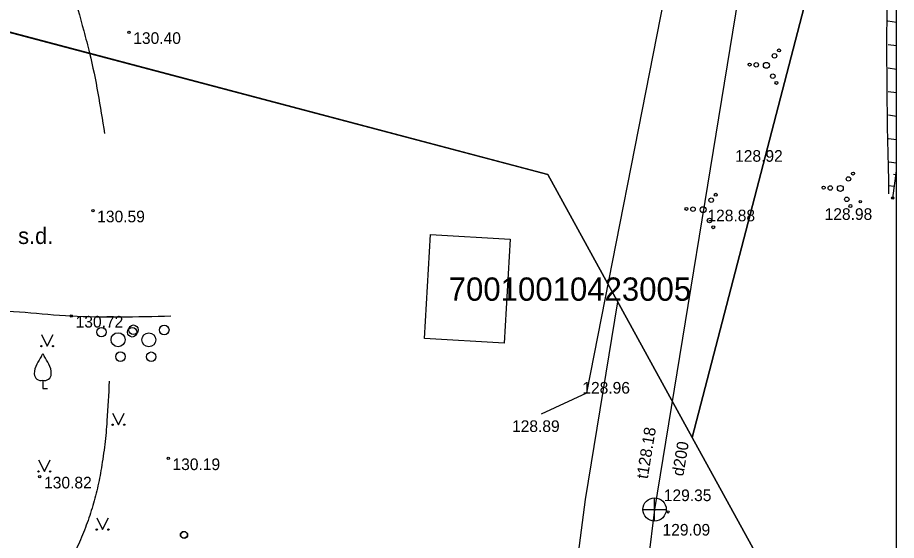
# Model space of a CAD drawing. Extents: x 636060 to 636258, y 303790 to 303930.
# Drawn here: x 636141.35 to 636179.09, y 303859.53 to 303882 of the extents above; entities that cross this region are included whole.
import ezdxf

# ---------------------------------------------------------------- set-up
doc = ezdxf.new("R2010")
doc.units = 0
for name, color, linetype in [('BUVE_EKAS_VEKT_####_#', 7, 'Continuous'), ('BUVE_EKAS_VEKT_TKST_#', 7, 'Continuous'), ('BUVE_ELEM_####_####_#', 7, 'Continuous'), ('NORB_ZOGS_ZSTP_####_#', 7, 'Continuous'), ('RAMI_PLAN_####_TKST_#', 7, 'Continuous'), ('RELJ_AATZ_####_TKST_#', 7, 'Continuous'), ('RELJ_ELEM_####_####_#', 7, 'Continuous'), ('RELJ_HORZ_PAMT_####_#', 7, 'Continuous'), ('RELJ_NOGA_####_####_#', 7, 'Continuous'), ('RELJ_NOGL_####_####_#', 7, 'Continuous'), ('ROBZ_PROJ_####_####_#', 7, 'Continuous'), ('ROBZ_UZMR_####_####_#', 7, 'Continuous'), ('SKAN_ELEM_####_####_#', 7, 'Continuous'), ('SKAN_ELEM_PAST_TKST_#', 7, 'Continuous'), ('SKAN_VADP_PAST_####_#', 7, 'Continuous'), ('SKAN_VADP_PAST_TKST_#', 7, 'Continuous'), ('TERT_ELEM_####_####_#', 7, 'Continuous'), ('TERT_IZMT_####_TKST_#', 7, 'Continuous'), ('TERT_KONT_####_####_#', 7, 'Continuous')]:
    doc.layers.add(name, color=color, linetype=linetype)

msp = doc.modelspace()

# ---------------------------------------------------------------- linework, layer by layer
at = {"layer": 'BUVE_EKAS_VEKT_####_#'}
msp.add_lwpolyline([(636162.505, 303872.485), (636162.243, 303868.013), (636158.822, 303868.214), (636159.085, 303872.686)], close=True, dxfattribs=at)
at = {"layer": 'BUVE_ELEM_####_####_#'}
for centre in [(636148.49, 303859.775), (636148.506, 303859.77)]:
    msp.add_circle(centre, 0.148, dxfattribs=at)
at = {"layer": 'NORB_ZOGS_ZSTP_####_#'}
for p, q in [((636165.8, 303865.87), (636170.368, 303889.197)), ((636163.845, 303864.97), (636165.8, 303865.87))]:
    msp.add_line(p, q, dxfattribs=at)
at = {"layer": 'RAMI_PLAN_####_TKST_#'}
msp.add_line((636179.092, 303824.329), (636179.092, 303910.293), dxfattribs=at)
at = {"layer": 'RELJ_ELEM_####_####_#'}
for centre in [(636146.133, 303881.371), (636178.936, 303874.248), (636177.54, 303874.09), (636144.585, 303873.705), (636143.658, 303869.181), (636147.818, 303863.056), (636142.304, 303862.268), (636169.284, 303860.762)]:
    msp.add_circle(centre, 0.05, dxfattribs=at)
at = {"layer": 'RELJ_HORZ_PAMT_####_#'}
for points in [[(636142.95, 303893.62), (636142.887, 303893.375), (636142.731, 303892.676), (636142.62, 303891.966), (636142.521, 303890.525), (636142.567, 303889.079), (636142.682, 303888.004), (636142.734, 303887.65), (636142.956, 303886.382), (636143.239, 303885.125), (636144.189, 303881.432), (636144.441, 303880.476), (636145.081, 303877.024)], [(636145.285, 303866.375), (636145.189, 303864.676), (636145.15, 303864.168), (636145.096, 303863.661), (636145.027, 303863.155), (636144.949, 303862.649), (636144.776, 303861.778), (636144.547, 303860.923), (636144.26, 303860.083), (636143.915, 303859.259), (636143.473, 303858.357), (636142.976, 303857.492), (636141.913, 303855.806), (636140.845, 303854.13), (636140.346, 303853.272), (636140.113, 303852.833), (636139.886, 303852.389), (636139.683, 303851.972), (636139.497, 303851.548), (636139.33, 303851.116), (636139.184, 303850.674), (636138.725, 303848.853), (636138.391, 303847.006), (636138.262, 303846.099), (636138.181, 303845.189), (636138.187, 303844.838), (636138.229, 303844.486), (636138.276, 303844.133), (636138.299, 303843.781), (636138.137, 303842.979), (636137.905, 303842.556), (636137.704, 303842.254)]]:
    msp.add_spline(points, degree=3, dxfattribs=at)
at = {"layer": 'RELJ_NOGA_####_####_#'}
for p, q in [((636179.092, 303881.794), (636178.725, 303881.843)), ((636179.092, 303880.785), (636178.731, 303880.833)), ((636179.092, 303879.776), (636178.737, 303879.823)), ((636179.092, 303878.767), (636178.743, 303878.814)), ((636179.092, 303877.758), (636178.749, 303877.804)), ((636179.092, 303876.749), (636178.755, 303876.794)), ((636179.092, 303876.245), (636179.06, 303876.249)), ((636179.092, 303875.74), (636178.761, 303875.785)), ((636178.936, 303874.248), (636179.092, 303875.42)), ((636179.068, 303875.239), (636178.974, 303875.252)), ((636179.002, 303874.744), (636178.757, 303874.776))]:
    msp.add_line(p, q, dxfattribs=at)
at = {"layer": 'RELJ_NOGL_####_####_#'}
msp.add_spline([(636179.092, 303891.301), (636178.704, 303883.616), (636178.759, 303874.433)], degree=3, dxfattribs=at)
at = {"layer": 'ROBZ_PROJ_####_####_#'}
msp.add_lwpolyline([(636179.092, 303898.479), (636135.696, 303902.963), (636133.958, 303883.24), (636164.12, 303875.26), (636170.326, 303863.955), (636179.092, 303897.737)], dxfattribs=at)
at = {"layer": 'ROBZ_UZMR_####_####_#'}
for p, q in [((636179.092, 303847.978), (636179.092, 303897.737)), ((636164.12, 303875.26), (636133.958, 303883.24)), ((636167.123, 303869.79), (636164.12, 303875.26)), ((636165.738, 303861.296), (636167.123, 303869.79)), ((636164.374, 303850.606), (636165.738, 303861.296))]:
    msp.add_line(p, q, dxfattribs=at)
for points in [[(636179.092, 303897.737), (636170.326, 303863.955), (636178.707, 303848.68), (636179.092, 303847.978)], [(636179.092, 303847.978), (636178.707, 303848.68), (636170.326, 303863.955), (636164.12, 303875.26), (636133.958, 303883.24), (636113.74, 303888.58), (636112.1, 303878.18), (636106.22, 303870.48), (636077.22, 303861.12), (636101.301, 303824.329)], [(636179.092, 303847.978), (636178.707, 303848.68), (636170.326, 303863.955), (636164.12, 303875.26), (636133.958, 303883.24), (636113.74, 303888.58), (636112.1, 303878.18), (636106.22, 303870.48), (636077.22, 303861.12), (636101.301, 303824.329)]]:
    msp.add_lwpolyline(points, dxfattribs=at)
at = {"layer": 'SKAN_ELEM_####_####_#'}
for p, q in [((636168.707, 303860.365), (636168.707, 303861.365)), ((636168.207, 303860.865), (636169.207, 303860.865))]:
    msp.add_line(p, q, dxfattribs=at)
msp.add_circle((636168.707, 303860.865), 0.5, dxfattribs=at)
at = {"layer": 'SKAN_VADP_PAST_####_#'}
for p, q in [((636176.769, 303910.293), (636168.707, 303860.865)), ((636168.707, 303860.865), (636165.159, 303833.058))]:
    msp.add_line(p, q, dxfattribs=at)
at = {"layer": 'TERT_ELEM_####_####_#'}
for p, q in [((636142.372, 303868.383), (636142.622, 303867.883)), ((636142.622, 303867.883), (636142.872, 303868.383)), ((636142.433, 303866.418), (636142.433, 303866.066)), ((636142.433, 303866.066), (636142.633, 303866.066)), ((636145.432, 303865.007), (636145.682, 303864.507)), ((636145.682, 303864.507), (636145.932, 303865.007)), ((636142.25, 303863), (636142.5, 303862.5)), ((636142.5, 303862.5), (636142.75, 303863)), ((636144.75, 303860.5), (636145, 303860)), ((636145, 303860), (636145.25, 303860.5))]:
    msp.add_line(p, q, dxfattribs=at)
for centre, radius in [((636173.855, 303880.359), 0.096), ((636174.051, 303880.59), 0.064), ((636172.789, 303879.985), 0.064), ((636173.073, 303879.972), 0.096), ((636173.507, 303879.951), 0.128), ((636173.783, 303879.484), 0.096), ((636173.941, 303879.195), 0.064), ((636177.032, 303875.068), 0.096), ((636177.228, 303875.299), 0.064), ((636175.966, 303874.694), 0.064), ((636176.25, 303874.681), 0.096), ((636176.684, 303874.66), 0.128), ((636171.139, 303874.155), 0.096), ((636171.335, 303874.386), 0.064), ((636176.96, 303874.193), 0.096), ((636170.791, 303873.747), 0.128), ((636177.118, 303873.904), 0.064), ((636170.073, 303873.781), 0.064), ((636170.357, 303873.768), 0.096), ((636171.067, 303873.28), 0.096), ((636171.225, 303872.991), 0.064), ((636144.951, 303868.484), 0.204), ((636146.272, 303868.478), 0.204), ((636146.326, 303868.585), 0.207), ((636147.647, 303868.579), 0.207), ((636145.665, 303868.16), 0.301), ((636146.986, 303868.154), 0.301), ((636142.372, 303867.883), 0.028), ((636142.872, 303867.883), 0.0263), ((636145.768, 303867.432), 0.205), ((636147.089, 303867.426), 0.205), ((636145.432, 303864.507), 0.028), ((636145.932, 303864.507), 0.0263), ((636142.25, 303862.5), 0.028), ((636142.75, 303862.5), 0.0263), ((636144.75, 303860), 0.028), ((636145.25, 303860), 0.0263)]:
    msp.add_circle(centre, radius, dxfattribs=at)
for centre, radius, start, end in [((636142.016, 303867.704), 0.439, 324.3837, 341.712), ((636142.85, 303867.704), 0.439, 198.288, 215.6163), ((636142.957, 303866.691), 0.89, 151.757, 179.9138), ((636155.058, 303859.67), 14.88, 148.4844, 149.9901), ((636129.808, 303859.67), 14.88, 30.0099, 31.5156), ((636141.909, 303866.691), 0.89, 0.0862, 28.243), ((636142.357, 303866.697), 0.29, 181.0782, 285.2823), ((636142.509, 303866.697), 0.29, 254.7177, 358.9218)]:
    msp.add_arc(centre, radius, start, end, dxfattribs=at)
at = {"layer": 'TERT_KONT_####_####_#'}
msp.add_spline([(636147.179, 303887.218), (636136.323, 303888.268), (636136.346, 303888.053), (636136.717, 303881.966), (636136.743, 303881.669), (636136.717, 303881.245), (636136.237, 303876.348), (636136.193, 303876.106), (636136.087, 303875.858), (636134.592, 303868.603), (636134.554, 303868.388), (636134.868, 303868.444), (636143.658, 303869.181), (636147.937, 303869.181)], degree=3, dxfattribs=at)

# ---------------------------------------------------------------- texts
at = {"layer": 'BUVE_EKAS_VEKT_TKST_#'}
msp.add_text('70010010423005', height=1, dxfattribs=at).set_placement((636159.865, 303869.834))
at = {"layer": 'RELJ_AATZ_####_TKST_#'}
for s, p in [(' 130.40', (636146.133, 303880.871)), (' 128.92', (636171.979, 303875.806)), (' 130.59', (636144.585, 303873.205)), (' 128.88', (636170.791, 303873.247)), (' 128.98', (636175.824, 303873.308)), (' 130.72', (636143.658, 303868.681)), (' 128.96', (636165.418, 303865.843)), (' 128.89', (636162.399, 303864.194)), (' 130.19', (636147.818, 303862.556)), (' 130.82', (636142.304, 303861.768)), (' 129.09', (636168.863, 303859.741))]:
    msp.add_text(s, height=0.5, dxfattribs=at).set_placement(p)
at = {"layer": 'SKAN_ELEM_PAST_TKST_#'}
msp.add_text(' 129.35', height=0.5, dxfattribs=at).set_placement((636168.917, 303861.223))
at = {"layer": 'SKAN_VADP_PAST_TKST_#'}
for s, p in [('t128.18', (636168.41, 303862.155)), ('d200', (636169.941, 303862.273))]:
    msp.add_text(s, height=0.5, rotation=80.7361, dxfattribs=at).set_placement(p)
at = {"layer": 'TERT_IZMT_####_TKST_#'}
msp.add_text('s.d.', height=0.7, dxfattribs=at).set_placement((636141.374, 303872.273))

doc.saveas('drawing.dxf')
